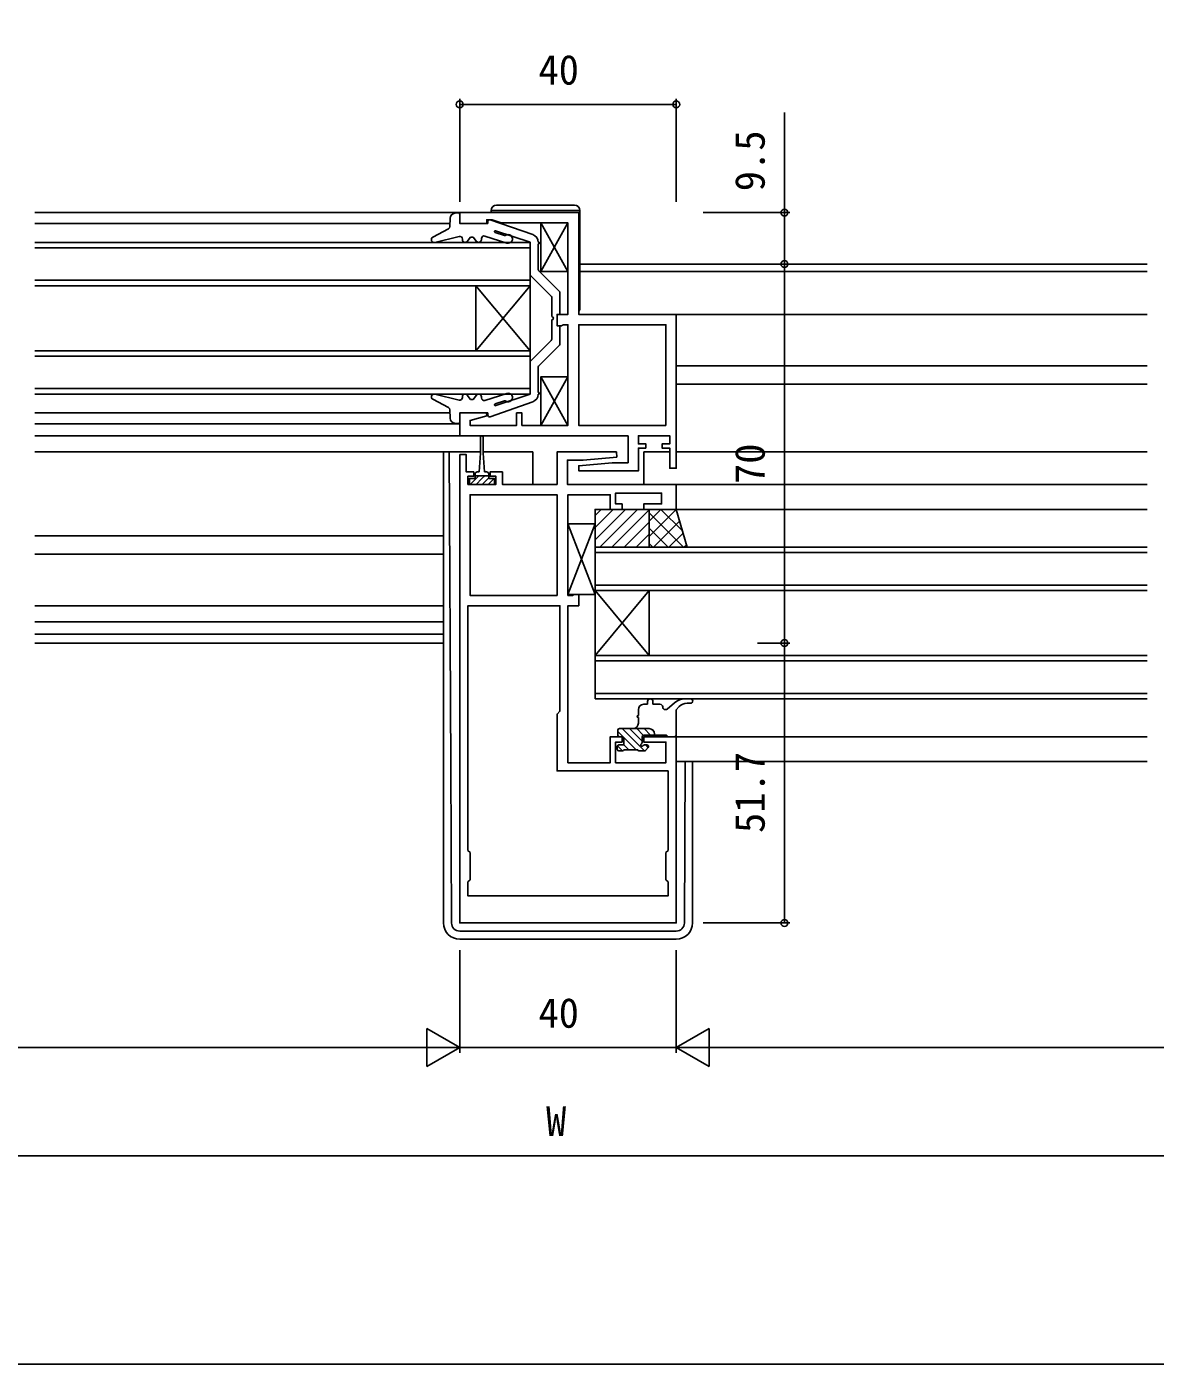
# Model space of a CAD drawing. Units: millimetres, scale not verified. Extents: x -437 to 438, y -281 to 278.
# Drawn here: x 63.2 to 271.7, y -280.9 to -33.9 of the extents above; entities that cross this region are included whole.
import ezdxf
from ezdxf.enums import TextEntityAlignment as Align

# ---------------------------------------------------------------- set-up
doc = ezdxf.new("R2010")
doc.units = ezdxf.units.MM
doc.header["$LTSCALE"] = 2
for name, color, linetype in [('0-2_YKK_11', 7, 'Continuous'), ('0-3_YKK_12', 2, 'Continuous'), ('0-4_YKK_13', 4, 'Continuous'), ('0-6_YKK_D', 6, 'Continuous'), ('0-7_YKK_ZWAK', 7, 'Continuous')]:
    doc.layers.add(name, color=color, linetype=linetype)
doc.styles.add('ＭＳ ゴシック', font='')
doc.styles.get('ＭＳ ゴシック').set_extended_font_data('MS Gothic')

msp = doc.modelspace()

# ---------------------------------------------------------------- linework, layer by layer
at = {"layer": '0-2_YKK_11'}
for points in [[(174.3, -109.4), (143.2, -109.4), (143.2, -105.2), (148.161, -105.2), (148.229, -105.722), (145.1, -106.561), (145.1, -107.5), (153.7, -107.5), (153.7, -105.2), (154.7, -105.2), (154.7, -107.5), (163.2, -107.5), (163.2, -88.9), (162.346, -88.9), (162.173, -89), (162, -89.1), (161.2, -89.1), (161.2, -87), (163.2, -87), (163.2, -70.1), (150.848, -70.1), (149.2, -69.5), (148.2, -69.5), (148.2, -70.2), (143.2, -70.2), (143.2, -68.2), (165.2, -68.2), (165.2, -87), (183.2, -87), (183.2, -115.4), (182, -115.4), (182, -111.7), (180.6, -111.7), (180.6, -110.9), (182, -110.9), (182, -109.4), (176.2, -109.4), (176.2, -110.9), (177.6, -110.9), (177.6, -111.7)], [(177.6, -111.7), (176.2, -111.7), (176.2, -115.9), (165.222, -115.9), (165.18, -114.944), (171.393, -114.4), (174.3, -114.4), (174.3, -109.4)], [(143.2, -112.9), (143.2, -199.4), (183.2, -199.4), (183.2, -165), (177.2, -165), (177.2, -166), (181.3, -166), (181.3, -169.8), (172, -169.8), (172, -166), (173.2, -166), (173.2, -165), (171, -165), (171, -169.8), (163.2, -169.8), (163.2, -140.8), (165.2, -140.8), (165.2, -138.7), (164.4, -138.7), (164.227, -138.8), (164.054, -138.9), (163.2, -138.9), (163.2, -120.3), (171, -120.3), (171, -123), (173.2, -123), (173.2, -122), (172, -122), (172, -120), (180.5, -120), (180.5, -122), (177.2, -122), (177.2, -123), (183.2, -123), (183.2, -118.4), (163.1, -118.4), (163.1, -113.9), (166.007, -113.9), (172.22, -113.356), (172.178, -112.4)], [(172.178, -112.4), (161.2, -112.4), (161.2, -118.4), (151.1, -118.4), (151.1, -116.1), (148.8, -116.1), (148.8, -116.9), (149.9, -116.9), (149.9, -118.4), (144.7, -118.4), (144.7, -116.9), (145.8, -116.9), (145.8, -116.1), (144.4, -116.1), (144.4, -112.9), (143.2, -112.9)]]:
    msp.add_lwpolyline(points, dxfattribs=at)
for points in [[(181.3, -107.5), (181.3, -88.9), (165.2, -88.9), (165.2, -107.5)], [(161.2, -138.9), (161.2, -120.3), (145.1, -120.3), (145.1, -138.9)], [(144.7, -186), (144.7, -140.8), (160.9, -140.8), (161.7, -140.8), (161.7, -160.3), (161.2, -160.8), (161.2, -171.3), (181.7, -171.3), (181.7, -186), (181.3, -186.4), (181.3, -191.4), (181.7, -191.8), (181.7, -194.4), (144.7, -194.4), (144.7, -191.8), (145.1, -191.4), (145.1, -186.4)]]:
    msp.add_lwpolyline(points, close=True, dxfattribs=at)
at = {"layer": '0-3_YKK_12'}
for p, q in [((64.7, -68.2), (143.5, -68.2)), ((64.7, -70.2), (141.39, -70.2)), ((64.7, -73.7), (156.2, -73.7)), ((156.2, -73.7), (156.2, -81.7)), ((156.2, -74.7), (64.7, -74.7)), ((165.4, -77.7), (270.207, -77.7)), ((64.7, -80.7), (156.2, -80.7)), ((165.4, -79.1), (270.207, -79.1)), ((156.2, -81.7), (64.7, -81.7)), ((146.2, -93.7), (146.2, -81.7)), ((156.2, -93.7), (146.2, -81.7)), ((156.2, -81.7), (146.2, -93.7)), ((156.2, -93.7), (156.2, -81.7)), ((182.2, -87), (270.207, -87)), ((64.7, -93.7), (156.2, -93.7)), ((156.2, -93.7), (156.2, -101.7)), ((156.2, -94.7), (64.7, -94.7)), ((183.2, -96.5), (270.207, -96.5)), ((64.7, -100.7), (156.2, -100.7)), ((183.2, -99.9), (270.207, -99.9)), ((156.2, -101.7), (64.7, -101.7)), ((64.7, -105.199), (141.39, -105.199)), ((64.7, -107.2), (143.2, -107.199)), ((64.7, -109.4), (143.7, -109.4)), ((64.7, -112.4), (147.05, -112.4)), ((147.55, -112.4), (156.7, -112.4)), ((156.7, -112.4), (156.7, -118.4)), ((177.2, -112.4), (182, -112.4)), ((177.2, -112.4), (177.2, -118.4)), ((183.2, -112.4), (270.207, -112.4)), ((182.9, -118.4), (270.207, -118.4)), ((183.2, -123), (270.207, -123)), ((64.7, -127.9), (140.2, -127.9)), ((64.7, -131.3), (140.2, -131.3)), ((270.207, -131), (168.2, -131)), ((168.2, -137), (270.207, -137)), ((168.2, -150), (168.2, -138)), ((168.2, -150), (178.2, -138)), ((168.2, -138), (178.2, -150)), ((270.207, -138), (168.2, -138)), ((178.2, -150), (178.2, -138)), ((64.7, -143.8), (140.201, -143.8)), ((64.7, -146.07), (140.201, -146.07)), ((64.7, -147.7), (140.201, -147.7)), ((270.207, -151), (168.2, -151)), ((168.2, -157), (270.207, -157)), ((270.207, -158), (168.2, -158)), ((182.7, -165), (270.207, -165)), ((183.2, -169.6), (270.207, -169.6))]:
    msp.add_line(p, q, dxfattribs=at)
for points in [[(168.2, -138), (168.2, -130), (270.207, -130)], [(168.2, -158), (168.2, -150), (270.207, -150)]]:
    msp.add_lwpolyline(points, dxfattribs=at)
at = {"layer": '0-4_YKK_13'}
for p, q in [((142.865, -68.226), (142.316, -68.291)), ((143.2, -70.2), (143.2, -68.524)), ((165.4, -67.8), (149, -67.8)), ((149, -68.2), (149, -67.8)), ((150, -66.8), (164.4, -66.8)), ((165.4, -86), (165.4, -67.8)), ((141.1, -71.206), (138.218, -72.758)), ((141.435, -69.237), (141.362, -70.789)), ((143.2, -70.2), (148.4, -70.2)), ((148.4, -69.8), (148.4, -70.2)), ((148.798, -69.517), (156.691, -72.254)), ((156.2, -73.673), (149.784, -71.53)), ((158.2, -70.1), (163.2, -79.1)), ((163.2, -70.1), (158.2, -79.1)), ((143.082, -72.592), (138.573, -73.685)), ((143.7, -73.078), (143.7, -73.2)), ((145.2, -72.7), (144.6, -73.5)), ((145.7, -72.7), (145.2, -72.7)), ((145.7, -72.7), (146.3, -73.5)), ((147.2, -73), (147.2, -73.2)), ((147.852, -72.523), (151.898, -73.813)), ((149.746, -71.868), (151.454, -72.412)), ((156.2, -79.576), (156.2, -73.673)), ((157.7, -73.671), (157.7, -73.671)), ((157.7, -73.671), (157.7, -73.671)), ((157.7, -73.671), (157.9, -73.671)), ((157.7, -78.71), (157.7, -73.971)), ((157.7, -73.971), (157.9, -73.971)), ((157.9, -73.971), (157.9, -73.671)), ((157.788, -78.922), (161.612, -82.746)), ((156.288, -79.788), (160.112, -83.612)), ((160.2, -83.824), (160.2, -87.4)), ((161.7, -82.958), (161.7, -87)), ((160.2, -88), (160.2, -91.576)), ((161.7, -89.1), (161.7, -92.442)), ((156.288, -95.612), (160.112, -91.788)), ((157.788, -96.478), (161.612, -92.654)), ((156.2, -95.824), (156.2, -101.727)), ((157.7, -96.69), (157.7, -101.429)), ((158.2, -98.5), (163.2, -107.5)), ((163.2, -98.5), (158.2, -107.5)), ((141.1, -104.194), (138.218, -102.642)), ((143.082, -102.808), (138.573, -101.715)), ((143.7, -102.322), (143.7, -102.2)), ((145.2, -102.7), (144.6, -101.9)), ((145.7, -102.7), (145.2, -102.7)), ((145.7, -102.7), (146.3, -101.9)), ((147.2, -102.4), (147.2, -102.2)), ((147.852, -102.877), (151.898, -101.587)), ((148.798, -105.883), (156.691, -103.146)), ((149.746, -103.532), (151.454, -102.988)), ((149.849, -103.848), (156.2, -101.727)), ((157.7, -101.429), (157.9, -101.429)), ((157.7, -101.729), (157.7, -101.729)), ((157.7, -101.729), (157.7, -101.729)), ((157.7, -101.729), (157.9, -101.729)), ((157.9, -101.429), (157.9, -101.729)), ((141.435, -106.163), (141.362, -104.611)), ((143.2, -105.2), (148.4, -105.2)), ((143.2, -105.2), (143.2, -106.876)), ((148.4, -105.6), (148.4, -105.2)), ((142.865, -107.174), (142.316, -107.109)), ((147.05, -109.65), (147.05, -112.6)), ((147.55, -112.6), (147.55, -109.65)), ((140.2, -112.4), (140.2, -170.4)), ((141.272, -112.4), (141.551, -170.1)), ((147.05, -112.6), (146.8, -116.1)), ((147.55, -112.6), (147.8, -116.1)), ((146.45, -116.1), (146.8, -116.1)), ((147.8, -116.1), (148.15, -116.1)), ((145.088, -117.3), (145, -117.388)), ((146.71, -116.8), (145.11, -118.4)), ((146.05, -117.3), (146.05, -116.5)), ((148.55, -116.8), (146.05, -116.8)), ((148.55, -117.205), (147.355, -118.4)), ((149.578, -117.3), (148.478, -118.4)), ((148.55, -116.5), (148.55, -117.3)), ((168.2, -124.127), (169.327, -123)), ((168.2, -126.372), (171.572, -123)), ((168.2, -128.617), (173.817, -123)), ((169.062, -130), (176.062, -123)), ((171.307, -130), (178.2, -123.107)), ((178.2, -125.172), (180.372, -123)), ((178.2, -128), (183.2, -123)), ((180.372, -123), (184.332, -126.96)), ((183.2, -123), (185.2, -130)), ((163.2, -138.7), (168.2, -125.7)), ((163.2, -125.7), (168.2, -138.7)), ((173.552, -130), (178.2, -125.352)), ((178.2, -123.657), (184.543, -130)), ((179.029, -130), (183.829, -125.2)), ((175.797, -130), (178.2, -127.597)), ((178.2, -126.485), (181.715, -130)), ((181.857, -130), (184.457, -127.4)), ((178.042, -130), (178.2, -129.842)), ((178.2, -129.314), (178.886, -130)), ((184.685, -130), (185.086, -129.6)), ((140.2, -140.8), (64.7, -140.8)), ((184.841, -158), (185.863, -158)), ((176.2, -161.05), (176.2, -160)), ((177.2, -159), (177.9, -159)), ((177.9, -158.5), (177.9, -159)), ((178.9, -158.5), (178.9, -159)), ((178.9, -159), (180.2, -159)), ((181.524, -159.881), (182.9, -158.713)), ((183.2, -160), (183.744, -159.425)), ((183.2, -164.7), (183.2, -160)), ((185.197, -158.8), (185.863, -158.8)), ((176.2, -162.5), (176.2, -161.45)), ((172.4, -164.7), (172.4, -163.8)), ((172.4, -164.029), (175.771, -167.4)), ((172.7, -163.5), (178.2, -163.5)), ((173.2, -165), (172.7, -165)), ((173.219, -163.501), (177.317, -167.6)), ((174.566, -163.501), (176.9, -165.835)), ((175.912, -163.5), (177.122, -164.71)), ((176.9, -165), (176.9, -166.039)), ((181.4, -164.7), (177.2, -164.7)), ((177.259, -163.5), (178.459, -164.7)), ((178.826, -163.72), (178.98, -163.874)), ((179.2, -164.5), (179.2, -164.7)), ((181.7, -165), (181.4, -164.7)), ((182.9, -165), (181.7, -165)), ((172.3, -167.3), (172.3, -166.8)), ((172.335, -166.659), (173.277, -167.6)), ((173.3, -167.6), (172.6, -167.6)), ((173.5, -166.476), (174.424, -167.4)), ((176.1, -167.4), (173.5, -167.4)), ((177.3, -167.6), (176.3, -167.6)), ((177.361, -166.5), (177.8, -166.5)), ((178.012, -167.012), (177.512, -167.512)), ((177.565, -166.5), (178.042, -166.977)), ((140.2, -170.4), (140.2, -199.4)), ((141.693, -199.407), (141.551, -170.1)), ((184.707, -199.407), (184.851, -169.6)), ((186.2, -169.6), (186.2, -199.4)), ((143.193, -200.9), (183.207, -200.9)), ((183.2, -202.4), (143.2, -202.4))]:
    msp.add_line(p, q, dxfattribs=at)
for points in [[(158.2, -70.1), (163.2, -70.1), (163.2, -79.1), (158.2, -79.1)], [(158.2, -107.5), (163.2, -107.5), (163.2, -98.5), (158.2, -98.5)], [(178.2, -123), (178.2, -130), (168.2, -130), (168.2, -123)], [(178.2, -123), (178.2, -130), (185.2, -130), (183.2, -123)], [(163.2, -138.7), (168.2, -138.7), (168.2, -125.7), (163.2, -125.7)]]:
    msp.add_lwpolyline(points, close=True, dxfattribs=at)
for points in [[(146.05, -117.3), (145, -117.3), (145, -118.4), (149.6, -118.4), (149.6, -117.3), (148.55, -117.3)], [(147.833, -116.8), (147.3, -117.333), (146.233, -118.4)], [(172.6, -166.5), (173.5, -166.5), (173.5, -165.3)]]:
    msp.add_lwpolyline(points, dxfattribs=at)
for centre, radius, start, end in [((142.434, -69.284), 1, 96.78003, 177.31769), ((142.9, -68.524), 0.3, 0, 96.78003), ((150, -67.8), 1, 90, 180), ((164.4, -67.8), 1, 0, 90), ((140.863, -70.766), 0.5, 298.31242, 357.31769), ((148.7, -69.8), 0.3, 70.87549, 180), ((149.796, -71.709), 0.166, 71.53127, 252.31955), ((138.455, -73.199), 0.5, 118.31242, 283.62039), ((143.2, -73.078), 0.5, 0, 103.62039), ((144.2, -73.2), 0.5, 180, 323.1301), ((146.7, -73.2), 0.5, 216.8699, 0), ((147.7, -73), 0.5, 72.31955, 180), ((151.546, -72.126), 0.3, 252.31955, 302.79835), ((152.141, -73.051), 0.8, 252.31955, 122.79835), ((156.2, -73.671), 1.5, 360, 70.87549), ((158, -78.71), 0.3, 180, 225), ((156.5, -79.576), 0.3, 180.00015, 225), ((159.9, -83.824), 0.3, 0, 45), ((161.4, -82.958), 0.3, 0, 45), ((164.9, -86), 0.5, 306.8699, 0), ((160.2, -87.7), 0.3, 270, 90), ((159.9, -91.576), 0.3, 315, 0), ((161.4, -92.442), 0.3, 315, 0), ((156.5, -95.824), 0.3, 135, 179.99985), ((158, -96.69), 0.3, 135, 180), ((138.455, -102.201), 0.5, 76.37961, 241.68758), ((143.2, -102.322), 0.5, 256.37961, 0), ((144.2, -102.2), 0.5, 36.8699, 180), ((146.7, -102.2), 0.5, 360, 143.1301), ((147.7, -102.4), 0.5, 180, 287.68045), ((149.796, -103.691), 0.166, 107.68045, 288.46873), ((151.546, -103.274), 0.3, 57.20165, 107.68045), ((152.141, -102.349), 0.8, 237.20165, 107.68045), ((156.2, -101.729), 1.5, 289.12451, 0), ((140.863, -104.634), 0.5, 2.68232, 61.68758), ((142.434, -106.116), 1, 182.68232, 263.21997), ((148.7, -105.6), 0.3, 180, 289.12451), ((142.9, -106.876), 0.3, 263.21997, 360), ((147.3, -109.65), 0.25, 0, 180), ((146.45, -116.5), 0.4, 90, 180), ((148.15, -116.5), 0.4, 0, 90), ((178.4, -158.5), 0.5, 0, 180), ((184.841, -161), 3, 90, 130.32855), ((185.863, -158.4), 0.4, 270, 90), ((177.2, -160), 1, 90, 180), ((180.2, -159.5), 0.5, 0, 90), ((181.2, -159.5), 0.5, 180, 310.32855), ((185.197, -160.8), 2, 90, 136.56767), ((175.2, -162.5), 1, 270, 0), ((176.2, -161.25), 0.2, 90, 270), ((172.7, -163.8), 0.3, 90, 180), ((172.7, -164.7), 0.3, 180, 270), ((173.2, -165.3), 0.3, 0, 90), ((177.2, -165), 0.3, 90, 180), ((178.2, -164.5), 1, 0, 90), ((182.9, -164.7), 0.3, 270, 0), ((172.6, -166.8), 0.3, 90, 180), ((172.6, -167.3), 0.3, 180, 270), ((173.3, -167.4), 0.2, 270, 0), ((176.3, -167.4), 0.2, 180, 270), ((176.9, -166.5), 0.25, 123.05573, 326.94427), ((176.6, -166.039), 0.3, 303.05573, 0), ((177.361, -166.8), 0.3, 90, 146.94427), ((177.3, -167.3), 0.3, 270, 315), ((177.8, -166.8), 0.3, 315, 90), ((143.2, -199.4), 3, 180, 270), ((143.193, -199.4), 1.5, 180.27724, 270), ((183.2, -199.4), 3, 270, 0), ((183.207, -199.4), 1.5, 270, 359.72276)]:
    msp.add_arc(centre, radius, start, end, dxfattribs=at)
at = {"layer": '0-6_YKK_D'}
for p, q in [((143.2, -66.2), (143.2, -47.2)), ((143.2, -48.2), (183.2, -48.2)), ((183.2, -66.2), (183.2, -47.2)), ((188.2, -68.2), (204.2, -68.2)), ((203.2, -77.7), (203.2, -147.7)), ((198.2, -147.7), (204.2, -147.7)), ((198.2, -147.7), (204.2, -147.7)), ((203.2, -147.7), (203.2, -199.4)), ((188.2, -199.4), (204.2, -199.4)), ((143.2, -204.4), (143.2, -223.4)), ((143.2, -204.4), (143.2, -223.4)), ((183.2, -204.4), (183.2, -223.4)), ((183.2, -204.4), (183.2, -223.4)), ((143.2, -222.4), (137.138, -218.9)), ((137.138, -218.9), (137.138, -225.9)), ((183.2, -222.4), (189.262, -218.9)), ((189.262, -225.9), (189.262, -218.9)), ((-54.8, -222.4), (136.2, -222.4)), ((143.2, -222.4), (131.076, -222.4)), ((143.2, -222.4), (137.138, -225.9)), ((143.2, -222.4), (183.2, -222.4)), ((183.2, -222.4), (189.262, -225.9)), ((183.2, -222.4), (195.324, -222.4)), ((190.2, -222.4), (381.2, -222.4)), ((-54.8, -242.4), (381.2, -242.4))]:
    msp.add_line(p, q, dxfattribs=at)
msp.add_lwpolyline([(203.2, -77.7), (203.2, -68.2), (203.2, -49.676)], dxfattribs=at)
for centre in [(143.2, -48.2), (183.2, -48.2), (203.2, -68.2), (203.2, -77.7), (203.2, -77.7), (203.2, -147.7), (203.2, -147.7), (203.2, -199.4)]:
    msp.add_circle(centre, 0.637, dxfattribs=at)
at = {"layer": '0-7_YKK_ZWAK'}
msp.add_lwpolyline([(-436.8, -280.9), (438.2, -280.9), (438.2, 244.1)], dxfattribs=at)

# ---------------------------------------------------------------- texts
at = {"layer": '0-6_YKK_D', "style": 'ＭＳ ゴシック'}
for s, p in [('40', (157.745, -46.2)), ('40', (157.745, -220.4)), ('W', (159.152, -240.4))]:
    msp.add_text(s, height=5.499, dxfattribs=at).set_placement(p, align=Align.BOTTOM_LEFT)
for s, p in [('9.5', (201.2, -64.247)), ('70', (201.2, -118.325)), ('51.7', (201.2, -182.776))]:
    msp.add_text(s, height=5.499, rotation=90, dxfattribs=at).set_placement(p, align=Align.BOTTOM_LEFT)

doc.saveas('drawing.dxf')
